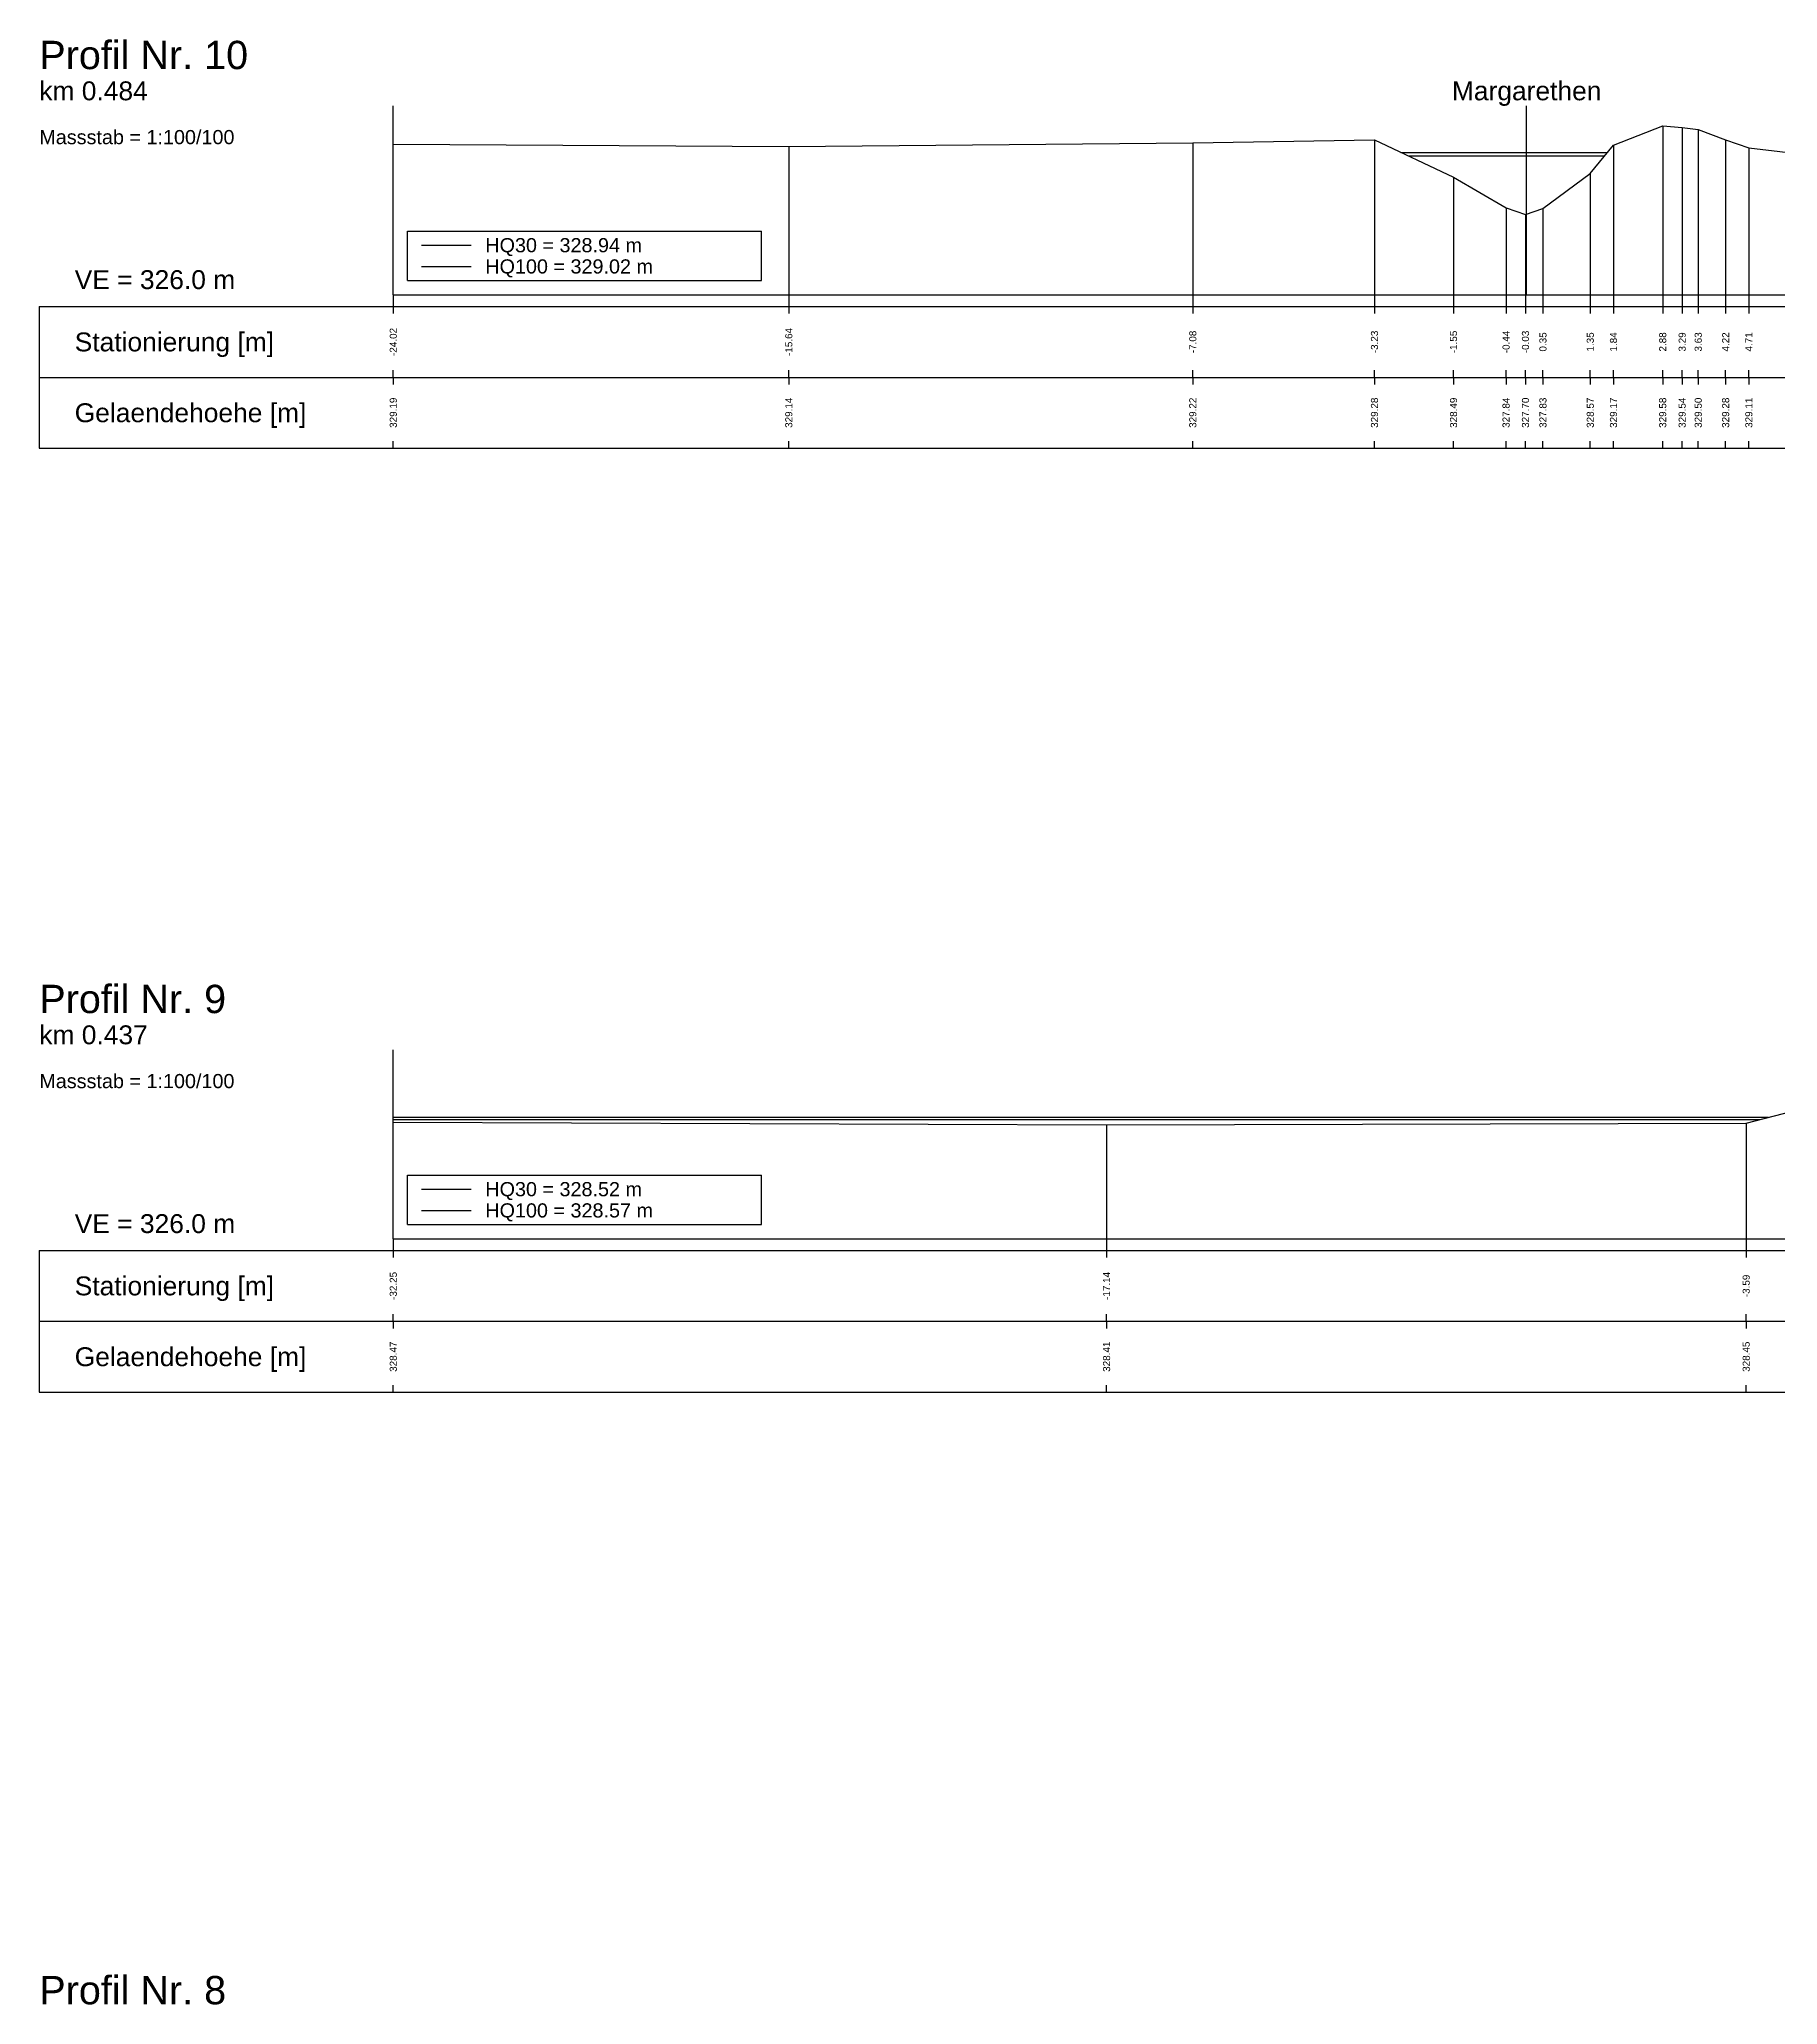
# Model space of a CAD drawing. Header units: millimetres. Extents: x -8 to 79, y -83 to 317.
# Drawn here: x -7.5 to 29.33, y 69.77 to 111.41 of the extents above; entities that cross this region are included whole.
import ezdxf
from ezdxf.enums import TextEntityAlignment as Align

# ---------------------------------------------------------------- set-up
doc = ezdxf.new("R2010")
doc.units = ezdxf.units.MM
doc.styles.get("Standard").update_dxf_attribs({"font": 'arial.ttf'})

msp = doc.modelspace()

# ---------------------------------------------------------------- linework, layer by layer
at = {"layer": 'axis', "color": 1}
msp.add_line((24.015, 106), (24.015, 110), dxfattribs=at)
at = {"layer": 'band'}
for p, q in [((0, 105.75), (0, 105.6)), ((8.38, 105.75), (8.38, 105.6)), ((16.94, 105.75), (16.94, 105.6)), ((20.79, 105.75), (20.79, 105.6)), ((22.465, 105.75), (22.465, 105.6)), ((23.578, 105.75), (23.578, 105.6)), ((23.989, 105.75), (23.989, 105.6)), ((24.36, 105.75), (24.36, 105.6)), ((25.363, 105.75), (25.363, 105.6)), ((25.854, 105.75), (25.854, 105.6)), ((26.897, 105.75), (26.897, 105.6)), ((27.309, 105.75), (27.309, 105.6)), ((27.65, 105.75), (27.65, 105.6)), ((28.231, 105.75), (28.231, 105.6)), ((28.723, 105.75), (28.723, 105.6)), ((0, 104.25), (0, 104.4)), ((0, 104.25), (0, 104.1)), ((8.38, 104.25), (8.38, 104.4)), ((8.38, 104.25), (8.38, 104.1)), ((16.94, 104.25), (16.94, 104.4)), ((16.94, 104.25), (16.94, 104.1)), ((20.79, 104.25), (20.79, 104.4)), ((20.79, 104.25), (20.79, 104.1)), ((22.465, 104.25), (22.465, 104.4)), ((22.465, 104.25), (22.465, 104.1)), ((23.578, 104.25), (23.578, 104.4)), ((23.578, 104.25), (23.578, 104.1)), ((23.989, 104.25), (23.989, 104.4)), ((23.989, 104.25), (23.989, 104.1)), ((24.36, 104.25), (24.36, 104.4)), ((24.36, 104.25), (24.36, 104.1)), ((25.363, 104.25), (25.363, 104.4)), ((25.363, 104.25), (25.363, 104.1)), ((25.854, 104.25), (25.854, 104.4)), ((25.854, 104.25), (25.854, 104.1)), ((26.897, 104.25), (26.897, 104.4)), ((26.897, 104.25), (26.897, 104.1)), ((27.309, 104.25), (27.309, 104.4)), ((27.309, 104.25), (27.309, 104.1)), ((27.65, 104.25), (27.65, 104.4)), ((27.65, 104.25), (27.65, 104.1)), ((28.231, 104.25), (28.231, 104.4)), ((28.231, 104.25), (28.231, 104.1)), ((28.723, 104.25), (28.723, 104.4)), ((28.723, 104.25), (28.723, 104.1)), ((0, 102.75), (0, 102.9)), ((8.38, 102.75), (8.38, 102.9)), ((16.94, 102.75), (16.94, 102.9)), ((20.79, 102.75), (20.79, 102.9)), ((22.465, 102.75), (22.465, 102.9)), ((23.578, 102.75), (23.578, 102.9)), ((23.989, 102.75), (23.989, 102.9)), ((24.36, 102.75), (24.36, 102.9)), ((25.363, 102.75), (25.363, 102.9)), ((25.854, 102.75), (25.854, 102.9)), ((26.897, 102.75), (26.897, 102.9)), ((27.309, 102.75), (27.309, 102.9)), ((27.65, 102.75), (27.65, 102.9)), ((28.231, 102.75), (28.231, 102.9)), ((28.723, 102.75), (28.723, 102.9)), ((0, 85.75), (0, 85.6)), ((15.114, 85.75), (15.114, 85.6)), ((28.666, 85.75), (28.666, 85.6)), ((0, 84.25), (0, 84.4)), ((0, 84.25), (0, 84.1)), ((15.114, 84.25), (15.114, 84.4)), ((15.114, 84.25), (15.114, 84.1)), ((28.666, 84.25), (28.666, 84.4)), ((28.666, 84.25), (28.666, 84.1)), ((0, 82.75), (0, 82.9)), ((15.114, 82.75), (15.114, 82.9)), ((28.666, 82.75), (28.666, 82.9))]:
    msp.add_line(p, q, dxfattribs=at)
at = {"layer": 'frame'}
for p, q in [((0, 106), (0, 110)), ((0.3, 106.3), (0.3, 107.35)), ((0.3, 107.35), (7.8, 107.35)), ((7.8, 106.3), (7.8, 107.35)), ((0.3, 106.3), (7.8, 106.3)), ((0, 106), (54.017, 106)), ((-7.5, 105.75), (54.017, 105.75)), ((-7.5, 105.75), (-7.5, 104.25)), ((-7.5, 104.25), (54.017, 104.25)), ((-7.5, 104.25), (-7.5, 102.75)), ((-7.5, 102.75), (54.017, 102.75)), ((0, 86), (0, 90)), ((0.3, 86.3), (0.3, 87.35)), ((0.3, 87.35), (7.8, 87.35)), ((7.8, 86.3), (7.8, 87.35)), ((0.3, 86.3), (7.8, 86.3)), ((0, 86), (63.018, 86)), ((-7.5, 85.75), (63.018, 85.75)), ((-7.5, 85.75), (-7.5, 84.25)), ((-7.5, 84.25), (63.018, 84.25)), ((-7.5, 84.25), (-7.5, 82.75)), ((-7.5, 82.75), (63.018, 82.75))]:
    msp.add_line(p, q, dxfattribs=at)
at = {"layer": 'HQ100', "color": 3}
for p, q in [((21.35, 109.016), (25.728, 109.016)), ((0.6, 106.6), (1.65, 106.6)), ((0, 88.572), (29.137, 88.572)), ((0.6, 86.6), (1.65, 86.6))]:
    msp.add_line(p, q, dxfattribs=at)
at = {"layer": 'HQ30', "color": 2}
for p, q in [((21.504, 108.944), (25.669, 108.944)), ((0.6, 107.05), (1.65, 107.05)), ((0, 88.525), (28.955, 88.525)), ((0.6, 87.05), (1.65, 87.05))]:
    msp.add_line(p, q, dxfattribs=at)
at = {"layer": 'marker', "color": 253}
for p, q in [((26.897, 109.58), (26.897, 106)), ((27.309, 109.54), (27.309, 106)), ((8.38, 109.14), (8.38, 106)), ((16.94, 109.22), (16.94, 106)), ((20.79, 109.28), (20.79, 106)), ((25.854, 109.17), (25.854, 106)), ((27.65, 109.5), (27.65, 106)), ((28.231, 109.28), (28.231, 106)), ((28.723, 109.11), (28.723, 106)), ((22.465, 108.49), (22.465, 106)), ((25.363, 108.57), (25.363, 106)), ((23.578, 107.84), (23.578, 106)), ((23.989, 107.7), (23.989, 106)), ((24.36, 107.83), (24.36, 106)), ((0, 106), (0, 105.75)), ((8.38, 106), (8.38, 105.75)), ((16.94, 106), (16.94, 105.75)), ((20.79, 106), (20.79, 105.75)), ((22.465, 106), (22.465, 105.75)), ((23.578, 106), (23.578, 105.75)), ((23.989, 106), (23.989, 105.75)), ((24.36, 106), (24.36, 105.75)), ((25.363, 106), (25.363, 105.75)), ((25.854, 106), (25.854, 105.75)), ((26.897, 106), (26.897, 105.75)), ((27.309, 106), (27.309, 105.75)), ((27.65, 106), (27.65, 105.75)), ((28.231, 106), (28.231, 105.75)), ((28.723, 106), (28.723, 105.75)), ((15.114, 88.41), (15.114, 86)), ((28.666, 88.45), (28.666, 86)), ((0, 86), (0, 85.75)), ((15.114, 86), (15.114, 85.75)), ((28.666, 86), (28.666, 85.75))]:
    msp.add_line(p, q, dxfattribs=at)
at = {"layer": 'profile'}
for points in [[(0, 109.19), (8.38, 109.14), (16.94, 109.22), (20.79, 109.28), (22.465, 108.49), (23.578, 107.84), (23.989, 107.7), (24.36, 107.83), (25.363, 108.57), (25.854, 109.17), (26.897, 109.58), (27.309, 109.54), (27.65, 109.5), (28.231, 109.28), (28.723, 109.11), (30.693, 108.88), (40.895, 108.7), (54.017, 108.62)], [(0, 88.47), (15.114, 88.41), (28.666, 88.45), (29.868, 88.76), (30.72, 88.61), (31.481, 87.53), (32.253, 87.41), (32.894, 87.51), (34.858, 88.41), (36.08, 88.66), (38.134, 89.06), (39.326, 88.84), (40.458, 88.32), (52.529, 88.18), (63.018, 88.03)]]:
    msp.add_lwpolyline(points, dxfattribs=at)

# ---------------------------------------------------------------- texts
for s, height, p in [('Profil Nr. 10', 0.6, (-7.5, 110.6)), ('km 0.484', 0.4, (-7.5, 110)), ('Massstab = 1:100/100', 0.3, (-7.5, 109.1)), ('VE = 326.0 m', 0.4, (-6.75, 106)), ('Profil Nr. 9', 0.6, (-7.5, 90.6)), ('km 0.437', 0.4, (-7.5, 90)), ('Massstab = 1:100/100', 0.3, (-7.5, 89.1)), ('VE = 326.0 m', 0.4, (-6.75, 86)), ('Profil Nr. 8', 0.6, (-7.5, 69.6))]:
    msp.add_text(s, height=height).set_placement(p, align=Align.BOTTOM_LEFT)
at = {"color": 1}
msp.add_text('Margarethen', height=0.4, dxfattribs=at).set_placement((24.015, 110), align=Align.BOTTOM_CENTER)
for s, height, p in [('HQ30 = 328.94 m', 0.3, (1.95, 107.05)), ('HQ100 = 329.02 m', 0.3, (1.95, 106.6)), ('Stationierung [m]', 0.4, (-6.75, 105)), ('Gelaendehoehe [m]', 0.4, (-6.75, 103.5)), ('HQ30 = 328.52 m', 0.3, (1.95, 87.05)), ('HQ100 = 328.57 m', 0.3, (1.95, 86.6)), ('Stationierung [m]', 0.4, (-6.75, 85)), ('Gelaendehoehe [m]', 0.4, (-6.75, 83.5))]:
    msp.add_text(s, height=height).set_placement(p, align=Align.MIDDLE_LEFT)
for s, p in [('-24.02', (0, 105)), ('-15.64', (8.38, 105)), ('-7.08', (16.94, 105)), ('-3.23', (20.79, 105)), ('-1.55', (22.465, 105)), ('-0.44', (23.578, 105)), ('-0.03', (23.989, 105)), ('0.35', (24.36, 105)), ('1.35', (25.363, 105)), ('1.84', (25.854, 105)), ('2.88', (26.897, 105)), ('3.29', (27.309, 105)), ('3.63', (27.65, 105)), ('4.22', (28.231, 105)), ('4.71', (28.723, 105)), ('329.19', (0, 103.5)), ('329.14', (8.38, 103.5)), ('329.22', (16.94, 103.5)), ('329.28', (20.79, 103.5)), ('328.49', (22.465, 103.5)), ('327.84', (23.578, 103.5)), ('327.70', (23.989, 103.5)), ('327.83', (24.36, 103.5)), ('328.57', (25.363, 103.5)), ('329.17', (25.854, 103.5)), ('329.58', (26.897, 103.5)), ('329.54', (27.309, 103.5)), ('329.50', (27.65, 103.5)), ('329.28', (28.231, 103.5)), ('329.11', (28.723, 103.5)), ('-32.25', (0, 85)), ('-17.14', (15.114, 85)), ('-3.59', (28.666, 85)), ('328.47', (0, 83.5)), ('328.41', (15.114, 83.5)), ('328.45', (28.666, 83.5))]:
    msp.add_text(s, height=0.15, rotation=90).set_placement(p, align=Align.MIDDLE)

doc.saveas('drawing.dxf')
